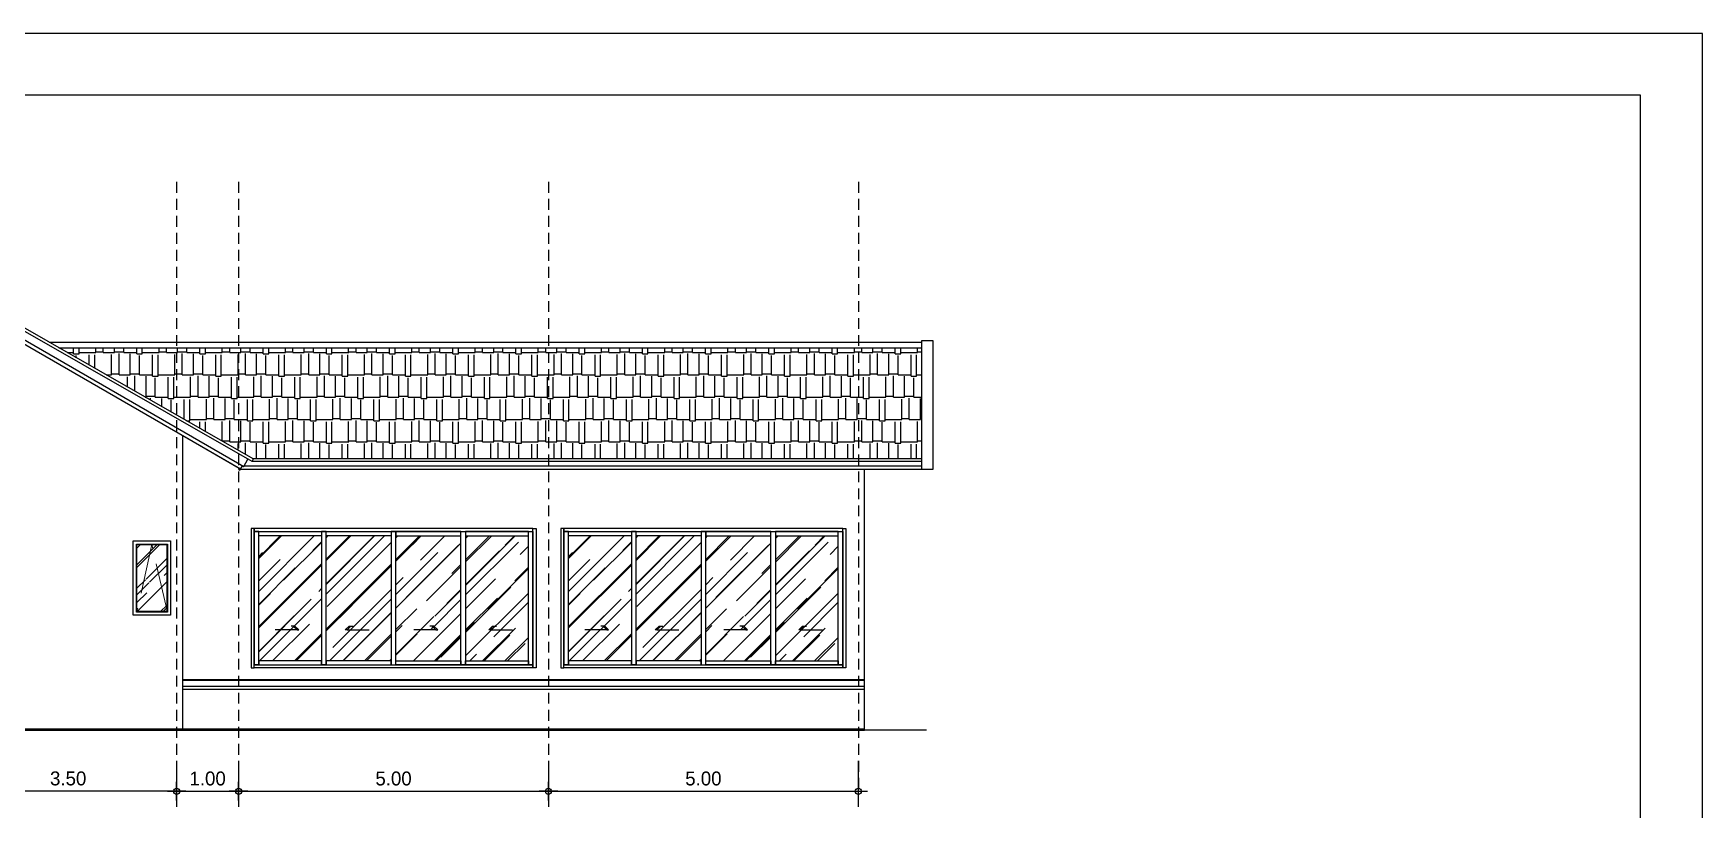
# Model space of a CAD drawing. Header units: inches. Extents: x -1366 to 1207, y -585 to 2554.
# Drawn here: x 525.56 to 552.5, y 1946.96 to 1959.5 of the extents above; entities that cross this region are included whole.
import ezdxf

# ---------------------------------------------------------------- set-up
doc = ezdxf.new("R2010")
doc.units = ezdxf.units.IN
doc.header["$MEASUREMENT"] = 0
doc.header["$PDSIZE"] = 0.05
doc.linetypes.add('DASHED', pattern=[1.05, 0.8, -0.25])
doc.linetypes.add('HIDDEN', pattern=[0.375, 0.25, -0.125])
doc.layers.get('0').update_dxf_attribs({"linetype": 'CONTINUOUS'})
doc.layers.get('DEFPOINTS').update_dxf_attribs({"linetype": 'CONTINUOUS'})
for name, color, linetype in [('A_P-WALH', 7, 'CONTINUOUS'), ('Beam-1', 6, 'CONTINUOUS'), ('DIM', 7, 'CONTINUOUS'), ('Door-1', 9, 'CONTINUOUS'), ('GRID', 5, 'HIDDEN'), ('HEAD', 7, 'CONTINUOUS'), ('Roof-1', 7, 'CONTINUOUS'), ('Truss-1', 6, 'CONTINUOUS'), ('WALL', 7, 'CONTINUOUS'), ('Wind-1', 9, 'CONTINUOUS')]:
    doc.layers.add(name, color=color, linetype=linetype)
doc.layers.add('Bodr A3', color=13, linetype='CONTINUOUS', plot=False)
doc.styles.add('style10', font='THSarabun.ttf')
doc.dimstyles.new('C-C100', dxfattribs={"dimtxt": 0.225, "dimasz": 0.15, "dimexe": 0.25, "dimexo": 0, "dimgap": 0.09, "dimtad": 1, "dimtih": 1, "dimtoh": 1, "dimzin": 0, "dimdsep": 46, "dimtxsty": 'style10', "dimblk1": 'B-2', "dimblk2": 'B-2', "dimsah": 1, "dimcen": 0.09, "dimdle": 0.18, "dimclrd": 1, "dimclre": 7, "dimclrt": 4, "dimadec": 0, "dimazin": 0, "dimtfac": 1, "dimtix": 1, "dimtmove": 2, "dimatfit": 3, "dimldrblk": 'B-2', "dimfxl": 1, "dimtolj": 1, "dimtzin": 0, "dimarcsym": 0})
pattern_1 = [(45, (504.7658, 1950.37657), (0.339411, 0.9050967), [6, -0.8, 2, -0.4]), (45, (505.00054, 1950.89417), (-0.659024, 0.093338), [1.2, -0.132, 2.4, -0.3]), (45, (504.6668, 1950.7584), (1.2812775, 1.6602867), [3.2, -0.56, 1.6, -0.4])]
pattern_2 = [(45, (509.76578, 1950.37657), (0.339411, 0.9050967), [6, -0.8, 2, -0.4]), (45, (510.00054, 1950.89417), (-0.659024, 0.093338), [1.2, -0.132, 2.4, -0.3]), (45, (509.66678, 1950.7584), (1.2812775, 1.6602867), [3.2, -0.56, 1.6, -0.4])]

# ---------------------------------------------------------------- blocks, each defined once
blk = doc.blocks.new('B-2')
at = {"layer": 'DIM'}
blk.add_line((-1, 0), (1, 0), dxfattribs=at)
at = {"layer": 'DIM', "color": 2}
blk.add_line((0, 1), (0, -1), dxfattribs=at)
blk.add_circle((0, 0), 0.325, dxfattribs=at)
blk = doc.blocks.new('*D652')
at = {"layer": 'DEFPOINTS', "color": 0, "transparency": 16777216}
for p in [(524.375, 1947.753), (527.875, 1947.733), (524.375, 1947.26)]:
    blk.add_point(p, dxfattribs=at)
at = {"layer": 'DIM', "color": 7, "lineweight": -2, "transparency": 16777216}
for p, q in [((524.375, 1947.753), (524.375, 1947.01)), ((527.875, 1947.733), (527.875, 1947.01))]:
    blk.add_line(p, q, dxfattribs=at)
at = {"layer": 'DIM', "color": 1, "lineweight": -2, "transparency": 16777216}
blk.add_line((527.725, 1947.26), (524.525, 1947.26), dxfattribs=at)
at = {"layer": 'DIM', "color": 1, "lineweight": -2, "transparency": 16777216, "xscale": 0.15, "yscale": 0.15, "zscale": 0.15, "rotation": 180}
blk.add_blockref('B-2', (524.375, 1947.26), dxfattribs=at)
at = {"layer": 'DIM', "color": 1, "lineweight": -2, "transparency": 16777216, "xscale": 0.15, "yscale": 0.15, "zscale": 0.15}
blk.add_blockref('B-2', (527.875, 1947.26), dxfattribs=at)
at = {"layer": 'DIM', "color": 4, "transparency": 16777216, "insert": (526.125, 1947.466), "char_height": 0.225, "attachment_point": 5, "style": 'style10'}
blk.add_mtext('\\A1;3.50', dxfattribs=at)
blk = doc.blocks.new('*D653')
at = {"layer": 'DEFPOINTS', "color": 0, "transparency": 16777216}
for p in [(533.875, 1947.753), (538.875, 1947.753), (538.875, 1947.26)]:
    blk.add_point(p, dxfattribs=at)
at = {"layer": 'DIM', "color": 7, "lineweight": -2, "transparency": 16777216}
for p, q in [((533.875, 1947.753), (533.875, 1947.01)), ((538.875, 1947.753), (538.875, 1947.01))]:
    blk.add_line(p, q, dxfattribs=at)
at = {"layer": 'DIM', "color": 1, "lineweight": -2, "transparency": 16777216}
blk.add_line((534.025, 1947.26), (538.725, 1947.26), dxfattribs=at)
at = {"layer": 'DIM', "color": 1, "lineweight": -2, "transparency": 16777216, "xscale": 0.15, "yscale": 0.15, "zscale": 0.15, "rotation": 180}
blk.add_blockref('B-2', (533.875, 1947.26), dxfattribs=at)
at = {"layer": 'DIM', "color": 1, "lineweight": -2, "transparency": 16777216, "xscale": 0.15, "yscale": 0.15, "zscale": 0.15}
blk.add_blockref('B-2', (538.875, 1947.26), dxfattribs=at)
at = {"layer": 'DIM', "color": 4, "transparency": 16777216, "insert": (536.375, 1947.465), "char_height": 0.225, "attachment_point": 5, "style": 'style10'}
blk.add_mtext('\\A1;5.00', dxfattribs=at)
blk = doc.blocks.new('*D655')
at = {"layer": 'DEFPOINTS', "color": 0, "transparency": 16777216}
for p in [(528.875, 1947.733), (533.875, 1947.753), (533.875, 1947.26)]:
    blk.add_point(p, dxfattribs=at)
at = {"layer": 'DIM', "color": 7, "lineweight": -2, "transparency": 16777216}
for p, q in [((528.875, 1947.733), (528.875, 1947.01)), ((533.875, 1947.753), (533.875, 1947.01))]:
    blk.add_line(p, q, dxfattribs=at)
at = {"layer": 'DIM', "color": 1, "lineweight": -2, "transparency": 16777216}
blk.add_line((529.025, 1947.26), (533.725, 1947.26), dxfattribs=at)
at = {"layer": 'DIM', "color": 1, "lineweight": -2, "transparency": 16777216, "xscale": 0.15, "yscale": 0.15, "zscale": 0.15, "rotation": 180}
blk.add_blockref('B-2', (528.875, 1947.26), dxfattribs=at)
at = {"layer": 'DIM', "color": 1, "lineweight": -2, "transparency": 16777216, "xscale": 0.15, "yscale": 0.15, "zscale": 0.15}
blk.add_blockref('B-2', (533.875, 1947.26), dxfattribs=at)
at = {"layer": 'DIM', "color": 4, "transparency": 16777216, "insert": (531.375, 1947.465), "char_height": 0.225, "attachment_point": 5, "style": 'style10'}
blk.add_mtext('\\A1;5.00', dxfattribs=at)
blk = doc.blocks.new('*D656')
at = {"layer": 'DEFPOINTS', "color": 0, "transparency": 16777216}
for p in [(527.875, 1947.733), (528.875, 1947.753), (528.875, 1947.26)]:
    blk.add_point(p, dxfattribs=at)
at = {"layer": 'DIM', "color": 7, "lineweight": -2, "transparency": 16777216}
for p, q in [((527.875, 1947.733), (527.875, 1947.01)), ((528.875, 1947.753), (528.875, 1947.01))]:
    blk.add_line(p, q, dxfattribs=at)
at = {"layer": 'DIM', "color": 1, "lineweight": -2, "transparency": 16777216}
blk.add_line((528.025, 1947.26), (528.725, 1947.26), dxfattribs=at)
at = {"layer": 'DIM', "color": 1, "lineweight": -2, "transparency": 16777216, "xscale": 0.15, "yscale": 0.15, "zscale": 0.15, "rotation": 180}
blk.add_blockref('B-2', (527.875, 1947.26), dxfattribs=at)
at = {"layer": 'DIM', "color": 1, "lineweight": -2, "transparency": 16777216, "xscale": 0.15, "yscale": 0.15, "zscale": 0.15}
blk.add_blockref('B-2', (528.875, 1947.26), dxfattribs=at)
at = {"layer": 'DIM', "color": 4, "transparency": 16777216, "insert": (528.375, 1947.465), "char_height": 0.225, "attachment_point": 5, "style": 'style10'}
blk.add_mtext('\\A1;1.00', dxfattribs=at)

msp = doc.modelspace()

# ---------------------------------------------------------------- hatches: boundary and pattern name
at = {"layer": 'A_P-WALH'}
h = msp.add_hatch(dxfattribs=at)
h.set_pattern_fill('AR-RSHKE', color=8, scale=0.03)
h.set_pattern_definition([(0, (-239.8394, 11.06217), (0.765, 0.36), [0.18, -0.15, 0.21, -0.09, 0.27, -0.12]), (0, (-239.6594, 11.07717), (0.765, 0.36), [0.15, -0.57, 0.12, -0.18]), (0, (-239.2994, 11.03967), (0.765, 0.36), [0.09, -0.93]), (90, (-239.83942, 11.06217), (-0.255, 0.36), [0.345, -1.095]), (90, (-239.65942, 11.06217), (-0.255, 0.36), [0.3375, -1.1025]), (90, (-239.50942, 11.06217), (-0.255, 0.36), [0.315, -1.125]), (90, (-239.29942, 11.03967), (-0.255, 0.36), [0.345, -1.095]), (90, (-239.20942, 11.03967), (-0.255, 0.36), [0.345, -1.095]), (90, (-238.93942, 11.06217), (-0.255, 0.36), [0.33, -1.11])])
h.paths.add_polyline_path([(527.8753, 1953.3324), (527.8753, 1954.4209), (525.9731, 1954.4209)])
h.paths.add_polyline_path([(528.8753, 1954.4209), (527.8753, 1954.4209), (527.8753, 1953.3324), (528.8753, 1952.7601)])
h.paths.add_polyline_path([(528.8753, 1954.4209), (528.8753, 1952.7601), (529.1102, 1952.6256), (533.8752, 1952.6256), (533.8752, 1954.4209)])
h.paths.add_polyline_path([(533.8752, 1954.4209), (533.8752, 1952.6256), (538.8752, 1952.6256), (538.8752, 1954.4209)])
h.paths.add_polyline_path([(539.9013, 1954.4209), (538.8752, 1954.4209), (538.8752, 1952.6256), (539.9013, 1952.6256)])
at = {"layer": 'Door-1'}
h = msp.add_hatch(dxfattribs=at)
h.set_pattern_fill('AR-RROOF', color=251, scale=0.4, angle=45)
h.set_pattern_definition([(45, (515.28495, 1950.23553), (0.339411, 0.905097), [6, -0.8, 2, -0.4]), (45, (515.5197, 1950.75313), (-0.659024, 0.093338), [1.2, -0.132, 2.4, -0.3]), (45, (515.18595, 1950.61737), (1.2812775, 1.660287), [3.2, -0.56, 1.6, -0.4])])
h.paths.add_polyline_path([(527.3577, 1950.6853), (527.4196, 1950.6235), (527.4478, 1950.6235), (527.386, 1950.6853)], flags=16)
h.paths.add_polyline_path([(527.2353, 1950.1616), (527.7152, 1950.1616), (527.7153, 1951.2416), (527.2353, 1951.2416)])
h = msp.add_hatch(dxfattribs=at)
h.set_pattern_fill('AR-RROOF', color=251, scale=0.4, angle=45)
h.set_pattern_definition(pattern_1)
h.paths.add_polyline_path([(529.2002, 1951.3826), (529.2002, 1949.3645), (530.2127, 1949.3645), (530.2127, 1951.3826)])
h = msp.add_hatch(dxfattribs=at)
h.set_pattern_fill('AR-RROOF', color=251, scale=0.4, angle=45)
h.set_pattern_definition(pattern_1)
h.paths.add_polyline_path([(531.3377, 1951.3826), (530.2877, 1951.3826), (530.2877, 1949.3645), (531.3377, 1949.3645)])
h.paths.add_polyline_path([(530.6871, 1949.9264), (530.6252, 1949.8645), (530.5969, 1949.8645), (530.6588, 1949.9264)], flags=16)
h = msp.add_hatch(dxfattribs=at)
h.set_pattern_fill('AR-RROOF', color=251, scale=0.4, angle=45)
h.set_pattern_definition(pattern_1)
h.paths.add_polyline_path([(532.4627, 1951.3826), (531.4127, 1951.3826), (531.4127, 1949.3645), (532.4627, 1949.3645)])
h.paths.add_polyline_path([(532.0879, 1949.8645), (532.0596, 1949.8645), (531.9977, 1949.9264), (532.026, 1949.9264)], flags=16)
h = msp.add_hatch(dxfattribs=at)
h.set_pattern_fill('AR-RROOF', color=251, scale=0.4, angle=45)
h.set_pattern_definition(pattern_1)
h.paths.add_polyline_path([(532.5377, 1949.3645), (532.5378, 1951.4526), (532.5378, 1951.3826), (533.5503, 1951.3826), (533.5502, 1949.3645), (532.5377, 1949.3645)], is_closed=False)
h.paths.add_polyline_path([(533.0028, 1949.9264), (532.9745, 1949.9264), (532.9126, 1949.8645), (532.9409, 1949.8645)], flags=16)
h = msp.add_hatch(dxfattribs=at)
h.set_pattern_fill('AR-RROOF', color=251, scale=0.4, angle=45)
h.set_pattern_definition(pattern_2)
h.paths.add_polyline_path([(534.2002, 1951.3826), (534.2002, 1949.3645), (535.2127, 1949.3645), (535.2127, 1951.3826)])
h = msp.add_hatch(dxfattribs=at)
h.set_pattern_fill('AR-RROOF', color=251, scale=0.4, angle=45)
h.set_pattern_definition(pattern_2)
h.paths.add_polyline_path([(536.3377, 1951.3826), (535.2877, 1951.3826), (535.2877, 1949.3645), (536.3377, 1949.3645)])
h.paths.add_polyline_path([(535.6871, 1949.9264), (535.6252, 1949.8645), (535.5969, 1949.8645), (535.6588, 1949.9264)], flags=16)
h = msp.add_hatch(dxfattribs=at)
h.set_pattern_fill('AR-RROOF', color=251, scale=0.4, angle=45)
h.set_pattern_definition(pattern_2)
h.paths.add_polyline_path([(537.4627, 1951.3826), (536.4127, 1951.3826), (536.4127, 1949.3645), (537.4627, 1949.3645)])
h.paths.add_polyline_path([(537.0879, 1949.8645), (537.0596, 1949.8645), (536.9977, 1949.9264), (537.026, 1949.9264)], flags=16)
h = msp.add_hatch(dxfattribs=at)
h.set_pattern_fill('AR-RROOF', color=251, scale=0.4, angle=45)
h.set_pattern_definition(pattern_2)
h.paths.add_polyline_path([(537.5377, 1949.3645), (537.5377, 1951.4526), (537.5377, 1951.3826), (538.5502, 1951.3826), (538.5502, 1949.3645), (537.5377, 1949.3645)], is_closed=False)
h.paths.add_polyline_path([(538.0028, 1949.9264), (537.9745, 1949.9264), (537.9126, 1949.8645), (537.9409, 1949.8645)], flags=16)

# ---------------------------------------------------------------- linework, layer by layer
at = {"linetype": 'DASHED', "lineweight": 18}
for p, q in [((527.4753, 1951.2416), (527.2353, 1950.1616)), ((527.7253, 1950.1516), (527.4753, 1951.2416))]:
    msp.add_line(p, q, dxfattribs=at)
at = {"layer": 'Beam-1', "lineweight": 50}
msp.add_line((538.9752, 1948.2516), (518.8752, 1948.2516), dxfattribs=at)
at = {"layer": 'Bodr A3', "elevation": 0}
msp.add_lwpolyline([(510.4989, 1929.7969), (552.4989, 1929.7969), (552.4989, 1959.4969), (510.4989, 1959.4969)], close=True, dxfattribs=at)
at = {"layer": 'Door-1'}
for points in [[(529.0752, 1949.2516), (529.1252, 1949.2516), (529.1252, 1951.5016), (529.0752, 1951.5016)], [(533.6252, 1951.5016), (529.1252, 1951.5016), (529.1252, 1951.4526), (533.6252, 1951.4526)], [(533.6752, 1949.2516), (533.6252, 1949.2516), (533.6252, 1951.5016), (533.6752, 1951.5016)], [(534.0752, 1949.2516), (534.1252, 1949.2516), (534.1252, 1951.5016), (534.0752, 1951.5016)], [(538.6252, 1951.5016), (534.1252, 1951.5016), (534.1252, 1951.4526), (538.6252, 1951.4526)], [(538.6752, 1949.2516), (538.6252, 1949.2516), (538.6252, 1951.5016), (538.6752, 1951.5016)], [(529.1252, 1949.3005), (529.2002, 1949.3005), (529.2002, 1951.4526), (529.1252, 1951.4526)], [(530.2128, 1951.3826), (529.2002, 1951.3826), (529.2002, 1951.4526), (530.2128, 1951.4526)], [(530.2127, 1949.3005), (530.2877, 1949.3005), (530.2877, 1951.4526), (530.2127, 1951.4526)], [(531.3377, 1951.3826), (530.2877, 1951.3826), (530.2877, 1951.4526), (531.3377, 1951.4526)], [(531.4127, 1951.4526), (531.3377, 1951.4526), (531.3377, 1949.3005), (531.4127, 1949.3005)], [(531.4127, 1951.3826), (532.4627, 1951.3826), (532.4627, 1951.4526), (531.4127, 1951.4526)], [(532.5377, 1949.3005), (532.4627, 1949.3005), (532.4627, 1951.4526), (532.5377, 1951.4526)], [(532.5378, 1951.3826), (533.5503, 1951.3826), (533.5503, 1951.4526), (532.5378, 1951.4526)], [(533.6252, 1949.3005), (533.5502, 1949.3005), (533.5503, 1951.4526), (533.6252, 1951.4526)], [(534.1252, 1949.3005), (534.2002, 1949.3005), (534.2002, 1951.4526), (534.1252, 1951.4526)], [(535.2127, 1951.3826), (534.2002, 1951.3826), (534.2002, 1951.4526), (535.2127, 1951.4526)], [(535.2127, 1949.3005), (535.2877, 1949.3005), (535.2877, 1951.4526), (535.2127, 1951.4526)], [(536.3377, 1951.3826), (535.2877, 1951.3826), (535.2877, 1951.4526), (536.3377, 1951.4526)], [(536.4127, 1951.4526), (536.3377, 1951.4526), (536.3377, 1949.3005), (536.4127, 1949.3005)], [(536.4127, 1951.3826), (537.4627, 1951.3826), (537.4627, 1951.4526), (536.4127, 1951.4526)], [(537.5377, 1949.3005), (537.4627, 1949.3005), (537.4627, 1951.4526), (537.5377, 1951.4526)], [(537.5377, 1951.3826), (538.5502, 1951.3826), (538.5502, 1951.4526), (537.5377, 1951.4526)], [(538.6252, 1949.3005), (538.5502, 1949.3005), (538.5502, 1951.4526), (538.6252, 1951.4526)], [(529.2002, 1949.3005), (530.2127, 1949.3005), (530.2127, 1949.3645), (529.2002, 1949.3645)], [(530.2877, 1949.3005), (531.3377, 1949.3005), (531.3377, 1949.3645), (530.2877, 1949.3645)], [(532.4627, 1949.3005), (531.4127, 1949.3005), (531.4127, 1949.3645), (532.4627, 1949.3645)], [(533.5502, 1949.3005), (532.5377, 1949.3005), (532.5377, 1949.3645), (533.5502, 1949.3645)], [(534.2002, 1949.3005), (535.2127, 1949.3005), (535.2127, 1949.3645), (534.2002, 1949.3645)], [(535.2877, 1949.3005), (536.3377, 1949.3005), (536.3377, 1949.3645), (535.2877, 1949.3645)], [(537.4627, 1949.3005), (536.4127, 1949.3005), (536.4127, 1949.3645), (537.4627, 1949.3645)], [(538.5502, 1949.3005), (537.5377, 1949.3005), (537.5377, 1949.3645), (538.5502, 1949.3645)], [(529.1252, 1949.3005), (529.2002, 1949.3005), (529.2002, 1949.3005), (529.1252, 1949.3005)], [(533.6252, 1949.2516), (529.1252, 1949.2516), (529.1252, 1949.3005), (533.6252, 1949.3005)], [(530.2127, 1949.3005), (530.2877, 1949.3005), (530.2877, 1949.3005), (530.2127, 1949.3005)], [(534.1252, 1949.3005), (534.2002, 1949.3005), (534.2002, 1949.3005), (534.1252, 1949.3005)], [(538.6252, 1949.2516), (534.1252, 1949.2516), (534.1252, 1949.3005), (538.6252, 1949.3005)], [(535.2127, 1949.3005), (535.2877, 1949.3005), (535.2877, 1949.3005), (535.2127, 1949.3005)]]:
    msp.add_lwpolyline(points, close=True, dxfattribs=at)
at = {"layer": 'GRID', "ltscale": 0.7}
for p, q in [((527.8753, 1957.0997), (527.8753, 1947.2602)), ((528.8753, 1957.0997), (528.8753, 1947.2602)), ((533.8752, 1957.0997), (533.8752, 1947.2602)), ((538.8752, 1957.0997), (538.8752, 1947.2602))]:
    msp.add_line(p, q, dxfattribs=at)
at = {"layer": 'HEAD', "color": 5, "elevation": 0}
msp.add_lwpolyline([(511.4989, 1932.8694), (551.4989, 1932.8694), (551.4989, 1958.4969), (511.4989, 1958.4969)], close=True, dxfattribs=at)
at = {"layer": 'Roof-1'}
for p, q in [((525.8156, 1954.5111, 0), (539.9013, 1954.5111, 0)), ((525.9731, 1954.4209), (539.9013, 1954.4209, 0)), ((540.0752, 1953.6305, 0), (540.0752, 1953.5403, 0))]:
    msp.add_line(p, q, dxfattribs=at)
at = {"layer": 'Truss-1'}
for p, q in [((523.8741, 1955.4393), (528.9577, 1952.5043)), ((523.8741, 1955.3694), (528.9058, 1952.4643)), ((539.9013, 1952.5863), (529.0876, 1952.5863)), ((539.9013, 1952.6256), (529.1102, 1952.6256)), ((539.9013, 1952.4527), (528.899, 1952.4527)), ((539.9013, 1952.5099), (528.9609, 1952.5099))]:
    msp.add_line(p, q, dxfattribs=at)
at = {"layer": 'WALL', "color": 0}
for p, q in [((529.1102, 1952.6256), (523.8752, 1955.6215)), ((529.0915, 1952.5864), (523.8752, 1955.5715)), ((527.9753, 1948.2516), (527.9741, 1953.0022)), ((529.11, 1952.6258), (529.0915, 1952.5864)), ((538.9752, 1948.2516), (538.9752, 1952.4527)), ((538.9752, 1948.9516), (527.9751, 1948.9516)), ((538.9752, 1948.9016), (527.9751, 1948.9016)), ((538.9752, 1948.2516), (539.9752, 1948.2516))]:
    msp.add_line(p, q, dxfattribs=at)
at = {"layer": 'WALL', "color": 0, "lineweight": 35}
msp.add_line((538.9752, 1949.0516), (527.9751, 1949.0516), dxfattribs=at)
at = {"layer": 'WALL', "color": 0, "elevation": 0}
msp.add_lwpolyline([(539.9013, 1954.5381), (540.0752, 1954.5381), (540.0752, 1952.4527), (539.9013, 1952.4527)], close=True, dxfattribs=at)
at = {"layer": 'WALL', "color": 0}
msp.add_lwpolyline([(527.9741, 1953.0022), (528.8841, 1952.4768), (528.8741, 1952.4595), (528.8958, 1952.447), (528.936, 1952.5168), (528.9577, 1952.5043), (529.0261, 1952.6238)], dxfattribs=at)
at = {"layer": 'WALL', "color": 2}
msp.add_lwpolyline([(527.1753, 1950.1016), (527.1753, 1951.3016), (527.7753, 1951.3016), (527.7753, 1950.1016), (527.1753, 1950.1016)], dxfattribs=at)
at = {"layer": 'WALL'}
msp.add_lwpolyline([(527.2253, 1950.1516), (527.2253, 1951.2516), (527.7253, 1951.2516), (527.7253, 1950.1516), (527.2253, 1950.1516)], dxfattribs=at)
at = {"layer": 'WALL', "color": 1}
msp.add_lwpolyline([(527.2353, 1950.1616), (527.2353, 1951.2416), (527.7153, 1951.2416), (527.7153, 1950.1616)], close=True, dxfattribs=at)
at = {"layer": 'Wind-1'}
for p, q in [((529.8175, 1949.8645), (529.4627, 1949.8645)), ((530.6252, 1949.8645), (530.98, 1949.8645)), ((532.0596, 1949.8645), (531.7048, 1949.8645)), ((532.9409, 1949.8645), (533.2957, 1949.8645)), ((534.8175, 1949.8645), (534.4627, 1949.8645)), ((535.6252, 1949.8645), (535.98, 1949.8645)), ((537.0596, 1949.8645), (536.7048, 1949.8645)), ((537.9409, 1949.8645), (538.2957, 1949.8645))]:
    msp.add_line(p, q, dxfattribs=at)
for points in [[(529.7556, 1949.9264), (529.8175, 1949.8645), (529.8458, 1949.8645), (529.7839, 1949.9264), (529.7556, 1949.9264), (529.7208, 1949.9264)], [(530.6871, 1949.9264), (530.6252, 1949.8645), (530.5969, 1949.8645), (530.6588, 1949.9264), (530.6871, 1949.9264), (530.7219, 1949.9264)], [(531.9977, 1949.9264), (532.0596, 1949.8645), (532.0879, 1949.8645), (532.026, 1949.9264), (531.9977, 1949.9264), (531.9629, 1949.9264)], [(533.0028, 1949.9264), (532.9409, 1949.8645), (532.9126, 1949.8645), (532.9745, 1949.9264), (533.0028, 1949.9264), (533.0376, 1949.9264)], [(534.7556, 1949.9264), (534.8175, 1949.8645), (534.8458, 1949.8645), (534.7839, 1949.9264), (534.7556, 1949.9264), (534.7208, 1949.9264)], [(535.6871, 1949.9264), (535.6252, 1949.8645), (535.5969, 1949.8645), (535.6588, 1949.9264), (535.6871, 1949.9264), (535.7219, 1949.9264)], [(536.9977, 1949.9264), (537.0596, 1949.8645), (537.0879, 1949.8645), (537.026, 1949.9264), (536.9977, 1949.9264), (536.9629, 1949.9264)], [(538.0028, 1949.9264), (537.9409, 1949.8645), (537.9126, 1949.8645), (537.9745, 1949.9264), (538.0028, 1949.9264), (538.0376, 1949.9264)]]:
    msp.add_lwpolyline(points, dxfattribs=at)

# ---------------------------------------------------------------- dimensions: what is measured, and where the dimension line sits
at = {"layer": 'DIM'}
dim = msp.add_linear_dim(base=(524.3752, 1947.2602), p1=(527.8753, 1947.7326), p2=(524.3752, 1947.753), dimstyle='C-C100', override={"dimtxsty": 'style10', "dimldrblk": 'B-2'}, dxfattribs=at)
dim.commit()
dim.dimension.update_dxf_attribs({"geometry": '*D652', "text_midpoint": (526.1252, 1947.4658)})
for base, p1, p2, picture, middle in [((528.8753, 1947.2602), (527.8753, 1947.7326), (528.8753, 1947.753), '*D656', (528.3753, 1947.4653)), ((533.8752, 1947.2602), (528.8752, 1947.7326), (533.8752, 1947.753), '*D655', (531.3752, 1947.4653)), ((538.8752, 1947.2602), (533.8752, 1947.753), (538.8752, 1947.753), '*D653', (536.3752, 1947.4653))]:
    dim = msp.add_linear_dim(base=base, p1=p1, p2=p2, angle=180, dimstyle='C-C100', override={"dimtxsty": 'style10', "dimldrblk": 'B-2'}, dxfattribs=at)
    dim.commit()
    dim.dimension.update_dxf_attribs({"geometry": picture, "text_midpoint": middle})

doc.saveas('drawing.dxf')
